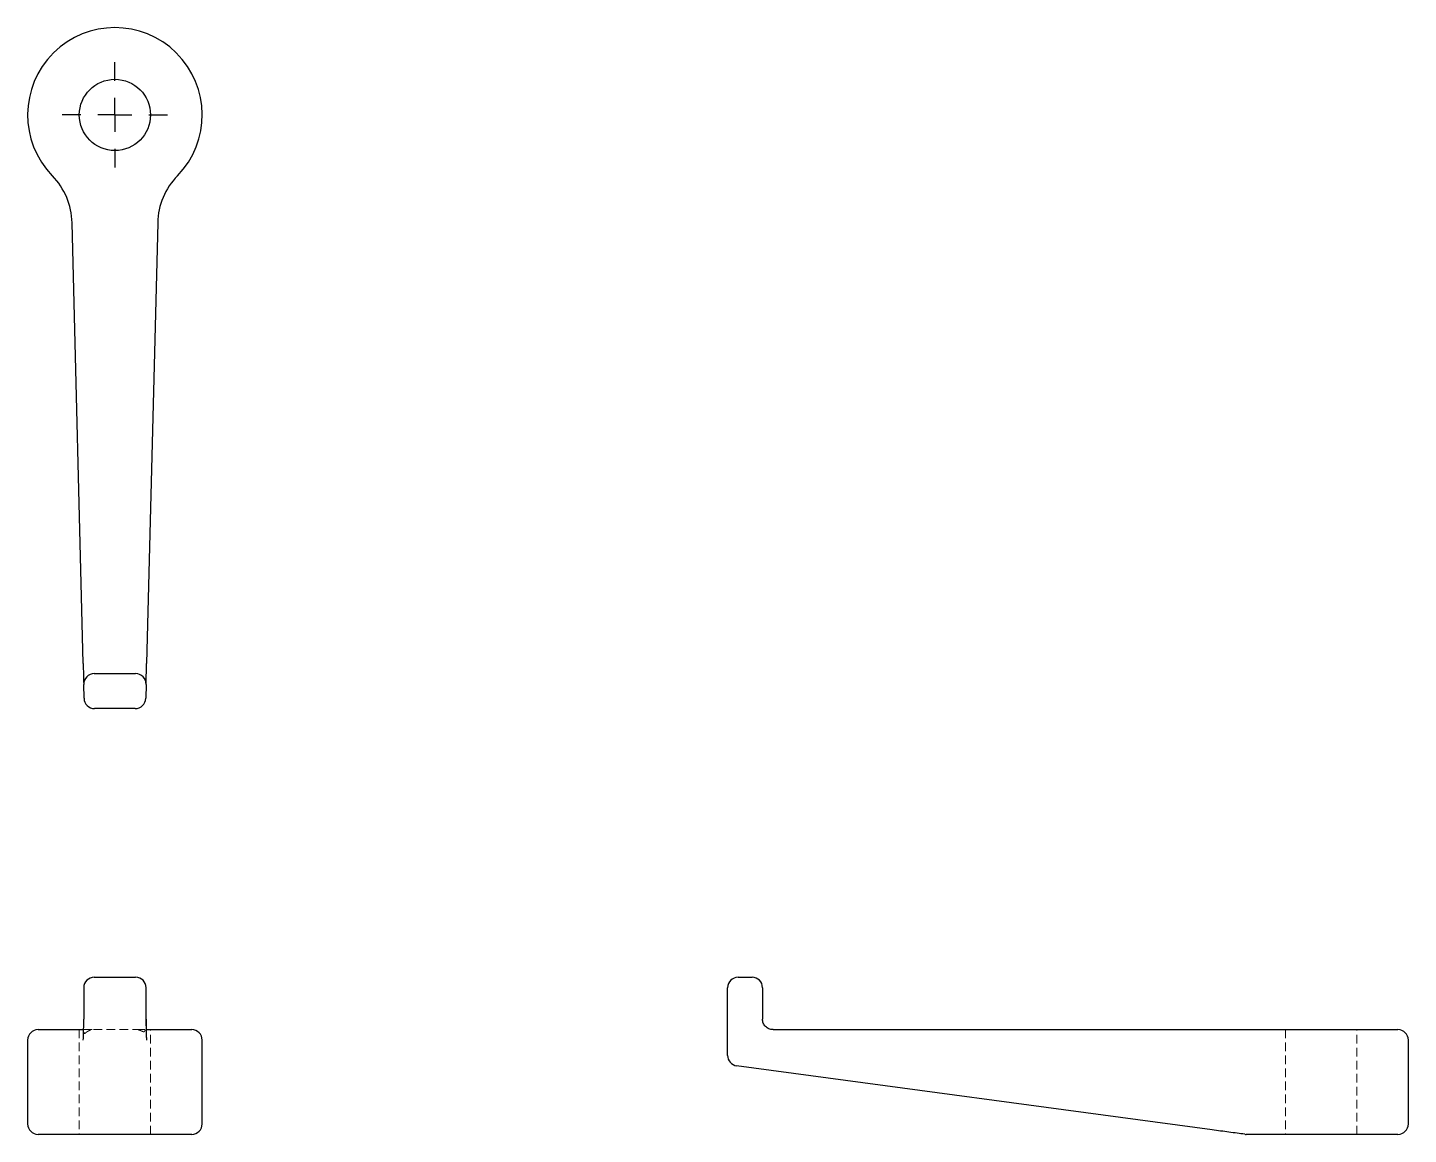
# Model space of a CAD drawing. Header units: millimetres. Extents: x 70 to 273, y 45 to 208.
import ezdxf

# ---------------------------------------------------------------- set-up
doc = ezdxf.new("R2010")
doc.units = ezdxf.units.MM
doc.linetypes.add('HIDDEN', pattern=[1.905, 1.27, -0.635])
doc.layers.add('10', color=7, linetype='Continuous')

# ---------------------------------------------------------------- blocks, each defined once
blk = doc.blocks.new('SW_CENTERMARKSYMBOL_0')
at = {"layer": '10', "color": 0}
for p, q in [((0, 5), (0, 7.73)), ((0, 0), (0, 2.5)), ((-5, 0), (-7.73, 0)), ((0, 0), (-2.5, 0)), ((0, 0), (0, -2.5)), ((0, 0), (2.5, 0)), ((5, 0), (7.73, 0)), ((0, -5), (0, -7.73))]:
    blk.add_line(p, q, dxfattribs=at)

msp = doc.modelspace()

# ---------------------------------------------------------------- linework, layer by layer
at = {"color": 7, "linetype": 'Continuous', "lineweight": 25}
for p, q in [((78.35, 114.63), (76.71, 179.35)), ((89.29, 179.35), (87.65, 114.63)), ((79.96, 113.13), (86.04, 113.13)), ((78.47, 109.5), (78.42, 111.55)), ((87.58, 111.55), (87.53, 109.5)), ((85.99, 108), (80.01, 108)), ((78.42, 67), (78.42, 62.38)), ((79.96, 68.54), (80.01, 68.54)), ((80.01, 68.54), (85.99, 68.54)), ((85.99, 68.54), (86.04, 68.54)), ((87.58, 62.38), (87.58, 67)), ((173, 57.06), (173, 67)), ((174.54, 68.54), (176.59, 68.54)), ((178.13, 67), (178.13, 62.38)), ((71.72, 60.85), (74.91, 60.85)), ((74.91, 60.85), (78.25, 60.85)), ((78.25, 60.85), (78.41, 60.85)), ((87.59, 60.85), (87.75, 60.85)), ((87.75, 60.85), (91.09, 60.85)), ((91.09, 60.85), (94.28, 60.85)), ((179.67, 60.85), (244.39, 60.85)), ((244.39, 60.85), (252.31, 60.85)), ((252.31, 60.85), (271.46, 60.85)), ((70.18, 59.31), (70.18, 47)), ((95.82, 47), (95.82, 59.31)), ((273, 47), (273, 59.31)), ((244.18, 46.12), (174.33, 55.54)), ((74.91, 45.46), (71.72, 45.46)), ((77.1, 45.46), (74.91, 45.46)), ((88.9, 45.46), (77.1, 45.46)), ((91.09, 45.46), (88.9, 45.46)), ((94.28, 45.46), (91.09, 45.46)), ((252.31, 45.46), (249.18, 45.46)), ((271.46, 45.46), (252.31, 45.46))]:
    msp.add_line(p, q, dxfattribs=at)
at = {"color": 7, "linetype": 'HIDDEN', "lineweight": 18}
for p, q in [((77.77, 60.85), (77.77, 45.46)), ((78.41, 60.85), (79.88, 60.85)), ((79.88, 60.85), (86.12, 60.85)), ((86.12, 60.85), (87.59, 60.85)), ((88.23, 45.46), (88.23, 60.85)), ((254.95, 60.85), (254.95, 45.46)), ((265.41, 45.46), (265.41, 60.85))]:
    msp.add_line(p, q, dxfattribs=at)
at = {"color": 7, "linetype": 'Continuous', "lineweight": 25}
msp.add_circle((83, 195.18), 5.23, dxfattribs=at)
for centre, radius, start, end in [((83, 195.18), 12.82, 315.7994, 224.2006), ((66.46, 179.09), 10.26, 1.448, 44.2006), ((99.54, 179.09), 10.26, 135.7994, 178.552), ((79.96, 111.59), 1.54, 90, 181.448), ((86.04, 111.59), 1.54, 358.552, 90), ((80.01, 109.54), 1.54, 181.448, 270), ((85.99, 109.54), 1.54, 270, 358.552), ((79.96, 67), 1.54, 90.0092, 180.0091), ((86.04, 67), 1.54, 359.9909, 89.9908), ((174.54, 67), 1.54, 90, 180), ((176.59, 67), 1.54, 0, 90), ((71.72, 59.31), 1.54, 90, 180), ((94.28, 59.31), 1.54, 0, 90), ((271.46, 59.31), 1.54, 0, 90), ((174.54, 57.06), 1.54, 180, 262.3219), ((71.72, 47), 1.54, 180, 270), ((94.28, 47), 1.54, 270, 0), ((271.46, 47), 1.54, 270, 0), ((249.18, 47), 1.54, 262.3219, 270)]:
    msp.add_arc(centre, radius, start, end, dxfattribs=at)
for points, knots in [([(78.35, 114.63), (78.35, 114.27), (78.36, 113.87), (78.38, 113.12), (78.39, 112.75), (78.41, 112.15), (78.41, 111.92), (78.42, 111.62), (78.42, 111.55), (78.42, 111.55)], [0, 0, 0, 0, 0.25, 0.25, 0.5, 0.5, 0.75, 0.75, 1, 1, 1, 1]), ([(87.58, 111.55), (87.58, 111.55), (87.58, 111.62), (87.59, 111.92), (87.59, 112.15), (87.61, 112.75), (87.62, 113.12), (87.64, 113.87), (87.65, 114.27), (87.65, 114.63)], [0, 0, 0, 0, 0.25, 0.25, 0.5, 0.5, 0.75, 0.75, 1, 1, 1, 1]), ([(78.35, 59.31), (78.35, 59.31), (78.36, 59.37), (78.38, 59.67), (78.39, 59.91), (78.41, 60.51), (78.41, 60.87), (78.42, 61.63), (78.42, 62.02), (78.42, 62.38)], [0, 0, 0, 0, 0.25, 0.25, 0.5, 0.5, 0.75, 0.75, 1, 1, 1, 1]), ([(87.58, 62.38), (87.58, 62.02), (87.58, 61.63), (87.59, 60.87), (87.59, 60.51), (87.61, 59.91), (87.62, 59.67), (87.64, 59.37), (87.65, 59.31), (87.65, 59.31)], [0, 0, 0, 0, 0.25, 0.25, 0.5, 0.5, 0.75, 0.75, 1, 1, 1, 1]), ([(179.67, 60.85), (179.47, 60.85), (179.26, 60.89), (178.89, 61.04), (178.72, 61.15), (178.44, 61.44), (178.32, 61.61), (178.17, 61.98), (178.13, 62.18), (178.13, 62.38)], [0, 0, 0, 0, 0.25, 0.25, 0.5, 0.5, 0.75, 0.75, 1, 1, 1, 1]), ([(248.97, 45.48), (248.23, 45.58), (247.45, 45.68), (245.83, 45.9), (245, 46.01), (244.18, 46.12)], [0, 0, 0, 0, 0.5, 0.5, 1, 1, 1, 1])]:
    msp.add_open_spline(points, degree=3, knots=knots, dxfattribs=at)
at = {"color": 7, "linetype": 'HIDDEN', "lineweight": 18}
for points, knots in [([(78.44, 62.38), (78.44, 62.13), (78.45, 61.66), (78.45, 61.04), (78.46, 60.59), (78.48, 60.36), (78.51, 60.26), (78.56, 60.25), (78.63, 60.3), (78.73, 60.39), (78.88, 60.51), (79.15, 60.69), (79.42, 60.77), (79.6, 60.82)], [0, 0, 0, 0, 0.158511, 0.30324, 0.433423, 0.548992, 0.601919, 0.653401, 0.704821, 0.757606, 0.813068, 0.872074, 1, 1, 1, 1]), ([(86.4, 60.82), (86.49, 60.8), (86.68, 60.75), (86.93, 60.64), (87.14, 60.54), (87.3, 60.52), (87.41, 60.64), (87.48, 60.98), (87.52, 61.45), (87.54, 61.95), (87.55, 62.23), (87.56, 62.38)], [0, 0, 0, 0, 0.072983, 0.151631, 0.239829, 0.342702, 0.46573, 0.613754, 0.790636, 0.8912, 1, 1, 1, 1])]:
    msp.add_open_spline(points, degree=3, knots=knots, dxfattribs=at)

# ---------------------------------------------------------------- block references
at = {"layer": '10'}
msp.add_blockref('SW_CENTERMARKSYMBOL_0', (83, 195.18), dxfattribs=at)

doc.saveas('drawing.dxf')
